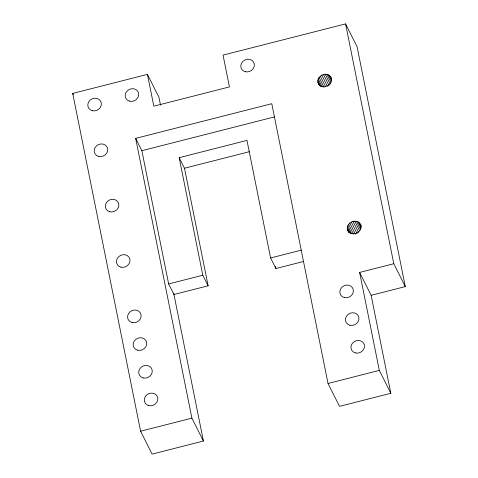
<?xml version="1.0" encoding="UTF-8"?>
<svg xmlns="http://www.w3.org/2000/svg" width="478" height="478" viewBox="0 0 478 478"><rect width="100%" height="100%" fill="white"/><g stroke="black" fill="none" stroke-linecap="round" stroke-linejoin="round"><path stroke-width="0.72" d="M319.167 85.042C313.102 77.066 328.326 69.071 331.421 78.589M349.036 232.661C342.099 223.955 358.136 215.524 361.29 226.208M173.663 293.038L203.413 441.033L152.112 454.1L140.604 431.216L72.704 93.419L147.433 74.377L158.941 97.261L160.542 105.214M405.296 286.609L393.788 263.725L359.623 272.43L371.137 295.314L405.296 286.609L357.09 46.784L345.582 23.9L223.047 55.113L229.44 86.924L153.826 106.188L147.433 74.377M203.413 441.033L191.899 418.148L135.662 138.375L271.785 103.696L328.016 383.47L339.529 406.354L390.825 393.286L371.137 295.314M135.662 138.375L141.864 150.695L274.378 116.937M141.864 150.695L168.644 283.938L173.956 294.502L208.121 285.802L202.809 275.238L179.178 157.668L246.971 140.401L270.602 257.971L275.914 268.528L303.667 261.46M179.178 157.668L184.49 168.232L249.397 151.699M168.644 283.938L202.809 275.238M270.602 257.971L301.206 250.173M140.604 431.216L191.899 418.148M328.016 383.47L379.317 370.402L390.825 393.286M318.509 83.74C322.357 90.82 334.481 84.469 330.764 77.281M348.05 230.695C351.898 237.775 364.021 231.43 360.304 224.242M329.802 75.978L331.445 79.246M328.488 74.98L331.445 80.866M326.91 74.359L330.854 82.204M325.177 74.156L330.107 83.961M323.409 74.389L328.995 85.502M321.724 75.034L327.31 86.154M320.236 76.056L325.5 86.518M319.047 77.382L323.982 87.193M318.246 78.918L322.19 86.769M317.876 80.567L320.834 86.452M317.966 82.21L319.609 85.478M359.342 222.939L360.986 226.208M358.028 221.941L360.986 227.821M356.451 221.32L360.723 229.816M354.718 221.117L359.647 230.922M352.949 221.35L358.536 232.463M351.264 221.995L357.18 233.766M349.776 223.017L355.369 234.13M348.587 224.343L353.523 234.148M347.787 225.879L351.73 233.724M347.416 227.528L350.374 233.413M347.506 229.171L349.149 232.439M72.704 93.419L73.361 94.722M345.582 23.9L393.788 263.725M359.623 272.43L379.317 370.402M275.471 266.342L275.914 268.528M184.49 168.232L208.121 285.802M245.328 71.736A6.925 6.202 -26.7 0 0 254.272 63.879A6.925 6.202 -26.7 0 0 243.194 61.13A6.925 6.202 -26.7 0 0 245.328 71.736M355.471 352.949A6.925 6.202 -26.7 0 0 364.409 345.092A6.925 6.202 -26.7 0 0 353.338 342.338A6.925 6.202 -26.7 0 0 355.471 352.949M349.902 325.261A6.925 6.202 -26.7 0 0 358.847 317.404A6.925 6.202 -26.7 0 0 347.769 314.655A6.925 6.202 -26.7 0 0 349.902 325.261M344.339 297.573A6.925 6.202 -26.7 0 0 353.278 289.722A6.925 6.202 -26.7 0 0 342.206 286.967A6.925 6.202 -26.7 0 0 344.339 297.573M92.314 110.717A6.925 6.202 -26.7 0 0 101.252 102.86A6.925 6.202 -26.7 0 0 90.181 100.105A6.925 6.202 -26.7 0 0 92.314 110.717M132.083 322.536A6.925 6.202 -26.7 0 0 141.028 314.685A6.925 6.202 -26.7 0 0 129.95 311.931A6.925 6.202 -26.7 0 0 132.083 322.536M137.646 350.225A6.925 6.202 -26.7 0 0 146.591 342.373A6.925 6.202 -26.7 0 0 135.519 339.619A6.925 6.202 -26.7 0 0 137.646 350.225M143.215 377.913A6.925 6.202 -26.7 0 0 152.159 370.062A6.925 6.202 -26.7 0 0 141.082 367.307A6.925 6.202 -26.7 0 0 143.215 377.913M148.778 405.601A6.925 6.202 -26.7 0 0 157.722 397.75A6.925 6.202 -26.7 0 0 146.65 394.995A6.925 6.202 -26.7 0 0 148.778 405.601M120.952 267.166A6.925 6.202 -26.7 0 0 129.897 259.309A6.925 6.202 -26.7 0 0 118.819 256.561A6.925 6.202 -26.7 0 0 120.952 267.166M109.821 211.79A6.925 6.202 -26.7 0 0 118.765 203.939A6.925 6.202 -26.7 0 0 107.693 201.184A6.925 6.202 -26.7 0 0 109.821 211.79M98.689 156.414A6.925 6.202 -26.7 0 0 107.634 148.562A6.925 6.202 -26.7 0 0 96.562 145.808A6.925 6.202 -26.7 0 0 98.689 156.414M129.675 101.193A6.925 6.202 -26.7 0 0 138.62 93.341A6.925 6.202 -26.7 0 0 127.548 90.587A6.925 6.202 -26.7 0 0 129.675 101.193"/></g></svg>
